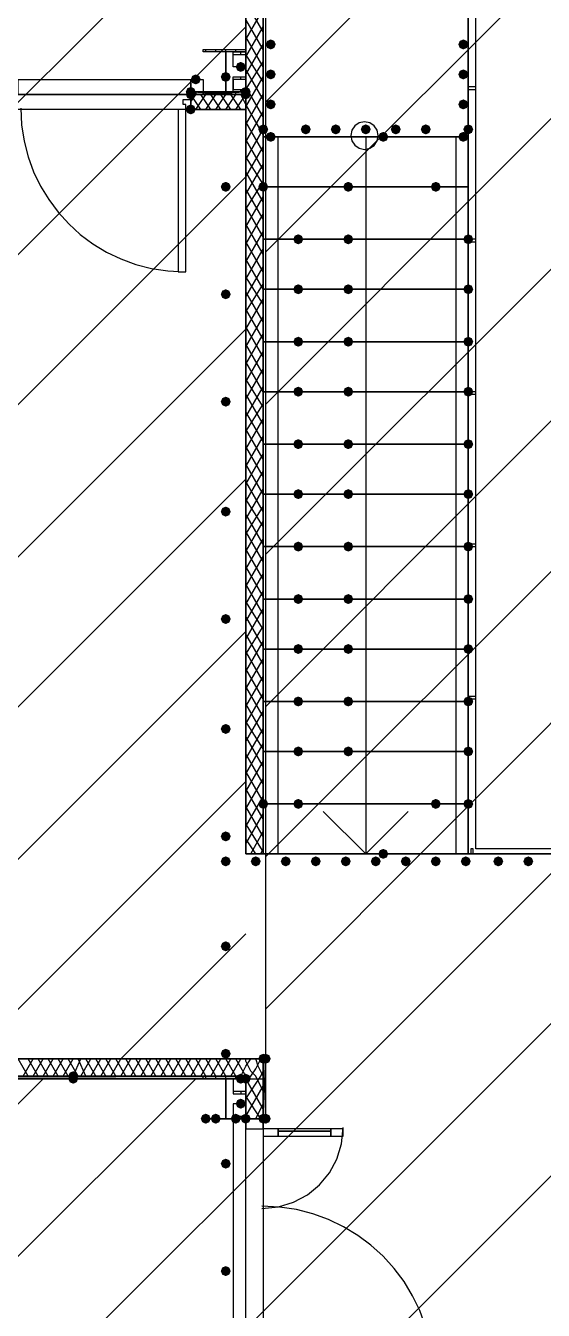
# Model space of a CAD drawing. Header units: millimetres. Extents: x 0 to 420, y 0 to 297.
# Drawn here: x 238.46 to 247.23, y 197.88 to 219.65 of the extents above; entities that cross this region are included whole.
import ezdxf

# ---------------------------------------------------------------- set-up
doc = ezdxf.new("R2010")
doc.units = ezdxf.units.MM
doc.layers.get('0').update_dxf_attribs({"linetype": 'CONTINUOUS'})

msp = doc.modelspace()

# ---------------------------------------------------------------- hatches: boundary and pattern name
at = {"true_color": 0x000007}
for points in [[(242.697, 219.329), (242.672129, 219.269204), (242.612333, 219.244333), (242.552537, 219.269204), (242.527667, 219.329), (242.552537, 219.388796), (242.612333, 219.413667), (242.672129, 219.388796)], [(245.956667, 219.329), (245.931796, 219.269204), (245.872, 219.244333), (245.812204, 219.269204), (245.787333, 219.329), (245.812204, 219.388796), (245.872, 219.413667), (245.931796, 219.388796)], [(242.189, 218.948), (242.164129, 218.888204), (242.104333, 218.863333), (242.044537, 218.888204), (242.019667, 218.948), (242.044537, 219.007796), (242.104333, 219.032667), (242.164129, 219.007796)], [(241.427, 218.736333), (241.402129, 218.676537), (241.342333, 218.651667), (241.282537, 218.676537), (241.257667, 218.736333), (241.282537, 218.796129), (241.342333, 218.821), (241.402129, 218.796129)], [(241.935, 218.778667), (241.910129, 218.718871), (241.850333, 218.694), (241.790538, 218.718871), (241.765667, 218.778667), (241.790537, 218.838462), (241.850333, 218.863333), (241.910129, 218.838463)], [(242.697, 218.821), (242.672129, 218.761204), (242.612333, 218.736333), (242.552537, 218.761204), (242.527667, 218.821), (242.552537, 218.880796), (242.612333, 218.905667), (242.672129, 218.880796)], [(245.956667, 218.821), (245.931796, 218.761204), (245.872, 218.736333), (245.812204, 218.761204), (245.787333, 218.821), (245.812204, 218.880796), (245.872, 218.905667), (245.931796, 218.880796)], [(242.697, 218.313), (242.672129, 218.253204), (242.612333, 218.228333), (242.552537, 218.253204), (242.527667, 218.313), (242.552537, 218.372796), (242.612333, 218.397667), (242.672129, 218.372796)], [(245.956667, 218.313), (245.931796, 218.253204), (245.872, 218.228333), (245.812204, 218.253204), (245.787333, 218.313), (245.812204, 218.372796), (245.872, 218.397667), (245.931796, 218.372796)], [(241.342333, 218.228333), (241.317462, 218.168537), (241.257667, 218.143667), (241.197871, 218.168537), (241.173, 218.228333), (241.197871, 218.288129), (241.257667, 218.313), (241.317462, 218.288129)], [(242.57, 217.889667), (242.545129, 217.829871), (242.485333, 217.805), (242.425538, 217.829871), (242.400667, 217.889667), (242.425537, 217.949462), (242.485333, 217.974333), (242.545129, 217.949463)], [(243.289667, 217.889667), (243.264796, 217.829871), (243.205, 217.805), (243.145204, 217.829871), (243.120333, 217.889667), (243.145204, 217.949462), (243.205, 217.974333), (243.264796, 217.949463)], [(243.797667, 217.889667), (243.772796, 217.829871), (243.713, 217.805), (243.653204, 217.829871), (243.628333, 217.889667), (243.653204, 217.949462), (243.713, 217.974333), (243.772796, 217.949463)], [(244.305667, 217.889667), (244.280796, 217.829871), (244.221, 217.805), (244.161204, 217.829871), (244.136333, 217.889667), (244.161204, 217.949462), (244.221, 217.974333), (244.280796, 217.949463)], [(244.813667, 217.889667), (244.788796, 217.829871), (244.729, 217.805), (244.669204, 217.829871), (244.644333, 217.889667), (244.669204, 217.949462), (244.729, 217.974333), (244.788796, 217.949463)], [(245.321667, 217.889667), (245.296796, 217.829871), (245.237, 217.805), (245.177204, 217.829871), (245.152333, 217.889667), (245.177204, 217.949462), (245.237, 217.974333), (245.296796, 217.949463)], [(246.041333, 217.889667), (246.016462, 217.829871), (245.956667, 217.805), (245.896871, 217.829871), (245.872, 217.889667), (245.896871, 217.949462), (245.956667, 217.974333), (246.016462, 217.949463)], [(242.697, 217.762667), (242.672129, 217.702871), (242.612333, 217.678), (242.552537, 217.702871), (242.527667, 217.762667), (242.552537, 217.822462), (242.612333, 217.847333), (242.672129, 217.822463)], [(245.956667, 217.762667), (245.931796, 217.702871), (245.872, 217.678), (245.812204, 217.702871), (245.787333, 217.762667), (245.812204, 217.822462), (245.872, 217.847333), (245.931796, 217.822463)], [(241.935, 216.916), (241.910129, 216.856204), (241.850333, 216.831333), (241.790538, 216.856204), (241.765667, 216.916), (241.790537, 216.975796), (241.850333, 217.000667), (241.910129, 216.975796)], [(241.935, 215.095667), (241.910129, 215.035871), (241.850333, 215.011), (241.790538, 215.035871), (241.765667, 215.095667), (241.790537, 215.155462), (241.850333, 215.180333), (241.910129, 215.155463)], [(241.935, 213.275333), (241.910129, 213.215537), (241.850333, 213.190667), (241.790538, 213.215537), (241.765667, 213.275333), (241.790537, 213.335129), (241.850333, 213.36), (241.910129, 213.335129)], [(241.935, 211.412667), (241.910129, 211.352871), (241.850333, 211.328), (241.790538, 211.352871), (241.765667, 211.412667), (241.790537, 211.472462), (241.850333, 211.497333), (241.910129, 211.472463)], [(241.935, 209.592333), (241.910129, 209.532537), (241.850333, 209.507667), (241.790538, 209.532537), (241.765667, 209.592333), (241.790537, 209.652129), (241.850333, 209.677), (241.910129, 209.652129)], [(241.935, 207.729667), (241.910129, 207.669871), (241.850333, 207.645), (241.790538, 207.669871), (241.765667, 207.729667), (241.790537, 207.789462), (241.850333, 207.814333), (241.910129, 207.789463)], [(241.935, 205.909333), (241.910129, 205.849538), (241.850333, 205.824667), (241.790538, 205.849538), (241.765667, 205.909333), (241.790537, 205.969129), (241.850333, 205.994), (241.910129, 205.969129)], [(241.935, 205.486), (241.910129, 205.426204), (241.850333, 205.401333), (241.790538, 205.426204), (241.765667, 205.486), (241.790537, 205.545796), (241.850333, 205.570667), (241.910129, 205.545796)], [(242.443, 205.486), (242.418129, 205.426204), (242.358333, 205.401333), (242.298538, 205.426204), (242.273667, 205.486), (242.298537, 205.545796), (242.358333, 205.570667), (242.418129, 205.545796)], [(242.951, 205.486), (242.926129, 205.426204), (242.866333, 205.401333), (242.806538, 205.426204), (242.781667, 205.486), (242.806537, 205.545796), (242.866333, 205.570667), (242.926129, 205.545796)], [(243.459, 205.486), (243.434129, 205.426204), (243.374333, 205.401333), (243.314538, 205.426204), (243.289667, 205.486), (243.314537, 205.545796), (243.374333, 205.570667), (243.434129, 205.545796)], [(243.967, 205.486), (243.942129, 205.426204), (243.882333, 205.401333), (243.822538, 205.426204), (243.797667, 205.486), (243.822537, 205.545796), (243.882333, 205.570667), (243.942129, 205.545796)], [(244.475, 205.486), (244.450129, 205.426204), (244.390333, 205.401333), (244.330537, 205.426204), (244.305667, 205.486), (244.330537, 205.545796), (244.390333, 205.570667), (244.450129, 205.545796)], [(244.983, 205.486), (244.958129, 205.426204), (244.898333, 205.401333), (244.838538, 205.426204), (244.813667, 205.486), (244.838537, 205.545796), (244.898333, 205.570667), (244.958129, 205.545796)], [(245.491, 205.486), (245.466129, 205.426204), (245.406333, 205.401333), (245.346538, 205.426204), (245.321667, 205.486), (245.346537, 205.545796), (245.406333, 205.570667), (245.466129, 205.545796)], [(245.999, 205.486), (245.974129, 205.426204), (245.914333, 205.401333), (245.854537, 205.426204), (245.829667, 205.486), (245.854537, 205.545796), (245.914333, 205.570667), (245.974129, 205.545796)], [(246.549333, 205.486), (246.524463, 205.426204), (246.464667, 205.401333), (246.404871, 205.426204), (246.38, 205.486), (246.404871, 205.545796), (246.464667, 205.570667), (246.524462, 205.545796)], [(247.057333, 205.486), (247.032462, 205.426204), (246.972667, 205.401333), (246.912871, 205.426204), (246.888, 205.486), (246.912871, 205.545796), (246.972667, 205.570667), (247.032462, 205.545796)], [(241.935, 204.046667), (241.910129, 203.986871), (241.850333, 203.962), (241.790538, 203.986871), (241.765667, 204.046667), (241.790537, 204.106462), (241.850333, 204.131333), (241.910129, 204.106463)], [(241.935, 202.226333), (241.910129, 202.166537), (241.850333, 202.141667), (241.790538, 202.166537), (241.765667, 202.226333), (241.790537, 202.286129), (241.850333, 202.311), (241.910129, 202.286129)], [(242.189, 201.803), (242.164129, 201.743204), (242.104333, 201.718333), (242.044537, 201.743204), (242.019667, 201.803), (242.044537, 201.862796), (242.104333, 201.887667), (242.164129, 201.862796)], [(242.189, 201.379667), (242.164129, 201.319871), (242.104333, 201.295), (242.044537, 201.319871), (242.019667, 201.379667), (242.044537, 201.439462), (242.104333, 201.464333), (242.164129, 201.439463)], [(241.596333, 201.125667), (241.571463, 201.065871), (241.511667, 201.041), (241.451871, 201.065871), (241.427, 201.125667), (241.451871, 201.185462), (241.511667, 201.210333), (241.571462, 201.185463)], [(241.765667, 201.125667), (241.740796, 201.065871), (241.681, 201.041), (241.621204, 201.065871), (241.596333, 201.125667), (241.621204, 201.185462), (241.681, 201.210333), (241.740796, 201.185463)], [(242.104333, 201.125667), (242.079463, 201.065871), (242.019667, 201.041), (241.959871, 201.065871), (241.935, 201.125667), (241.959871, 201.185462), (242.019667, 201.210333), (242.079462, 201.185463)], [(242.273667, 201.125667), (242.248796, 201.065871), (242.189, 201.041), (242.129204, 201.065871), (242.104333, 201.125667), (242.129204, 201.185462), (242.189, 201.210333), (242.248796, 201.185463)], [(241.935, 200.363667), (241.910129, 200.303871), (241.850333, 200.279), (241.790538, 200.303871), (241.765667, 200.363667), (241.790537, 200.423462), (241.850333, 200.448333), (241.910129, 200.423463)], [(241.935, 198.543333), (241.910129, 198.483537), (241.850333, 198.458667), (241.790538, 198.483537), (241.765667, 198.543333), (241.790537, 198.603129), (241.850333, 198.628), (241.910129, 198.603129)]]:
    msp.add_hatch(color=0, dxfattribs=at).paths.add_polyline_path(points, flags=0)
at = {"true_color": 0x0000fe}
for points in [[(241.342333, 218.524667), (241.317462, 218.464871), (241.257667, 218.44), (241.197871, 218.464871), (241.173, 218.524667), (241.197871, 218.584462), (241.257667, 218.609333), (241.317462, 218.584463)], [(241.342333, 218.482333), (241.317462, 218.422537), (241.257667, 218.397667), (241.197871, 218.422537), (241.173, 218.482333), (241.197871, 218.542129), (241.257667, 218.567), (241.317462, 218.542129)], [(242.273667, 218.524667), (242.248796, 218.464871), (242.189, 218.44), (242.129204, 218.464871), (242.104333, 218.524667), (242.129204, 218.584462), (242.189, 218.609333), (242.248796, 218.584463)], [(242.273667, 218.482333), (242.248796, 218.422537), (242.189, 218.397667), (242.129204, 218.422537), (242.104333, 218.482333), (242.129204, 218.542129), (242.189, 218.567), (242.248796, 218.542129)], [(242.273667, 218.482333), (242.248796, 218.422537), (242.189, 218.397667), (242.129204, 218.422537), (242.104333, 218.482333), (242.129204, 218.542129), (242.189, 218.567), (242.248796, 218.542129)], [(244.602, 217.762667), (244.577129, 217.702871), (244.517333, 217.678), (244.457538, 217.702871), (244.432667, 217.762667), (244.457537, 217.822462), (244.517333, 217.847333), (244.577129, 217.822463)], [(242.57, 216.916), (242.545129, 216.856204), (242.485333, 216.831333), (242.425538, 216.856204), (242.400667, 216.916), (242.425537, 216.975796), (242.485333, 217.000667), (242.545129, 216.975796)], [(244.009333, 216.916), (243.984463, 216.856204), (243.924667, 216.831333), (243.864871, 216.856204), (243.84, 216.916), (243.864871, 216.975796), (243.924667, 217.000667), (243.984462, 216.975796)], [(245.491, 216.916), (245.466129, 216.856204), (245.406333, 216.831333), (245.346538, 216.856204), (245.321667, 216.916), (245.346537, 216.975796), (245.406333, 217.000667), (245.466129, 216.975796)], [(243.162667, 216.027), (243.137796, 215.967204), (243.078, 215.942333), (243.018204, 215.967204), (242.993333, 216.027), (243.018204, 216.086796), (243.078, 216.111667), (243.137796, 216.086796)], [(244.009333, 216.027), (243.984463, 215.967204), (243.924667, 215.942333), (243.864871, 215.967204), (243.84, 216.027), (243.864871, 216.086796), (243.924667, 216.111667), (243.984462, 216.086796)], [(246.041333, 216.027), (246.016462, 215.967204), (245.956667, 215.942333), (245.896871, 215.967204), (245.872, 216.027), (245.896871, 216.086796), (245.956667, 216.111667), (246.016462, 216.086796)], [(246.041333, 216.027), (246.016462, 215.967204), (245.956667, 215.942333), (245.896871, 215.967204), (245.872, 216.027), (245.896871, 216.086796), (245.956667, 216.111667), (246.016462, 216.086796)], [(243.162667, 215.180333), (243.137796, 215.120537), (243.078, 215.095667), (243.018204, 215.120537), (242.993333, 215.180333), (243.018204, 215.240129), (243.078, 215.265), (243.137796, 215.240129)], [(244.009333, 215.180333), (243.984463, 215.120537), (243.924667, 215.095667), (243.864871, 215.120537), (243.84, 215.180333), (243.864871, 215.240129), (243.924667, 215.265), (243.984462, 215.240129)], [(246.041333, 215.180333), (246.016462, 215.120537), (245.956667, 215.095667), (245.896871, 215.120537), (245.872, 215.180333), (245.896871, 215.240129), (245.956667, 215.265), (246.016462, 215.240129)], [(243.162667, 214.291333), (243.137796, 214.231537), (243.078, 214.206667), (243.018204, 214.231537), (242.993333, 214.291333), (243.018204, 214.351129), (243.078, 214.376), (243.137796, 214.351129)], [(244.009333, 214.291333), (243.984463, 214.231537), (243.924667, 214.206667), (243.864871, 214.231537), (243.84, 214.291333), (243.864871, 214.351129), (243.924667, 214.376), (243.984462, 214.351129)], [(246.041333, 214.291333), (246.016462, 214.231537), (245.956667, 214.206667), (245.896871, 214.231537), (245.872, 214.291333), (245.896871, 214.351129), (245.956667, 214.376), (246.016462, 214.351129)], [(243.162667, 213.444667), (243.137796, 213.384871), (243.078, 213.36), (243.018204, 213.384871), (242.993333, 213.444667), (243.018204, 213.504462), (243.078, 213.529333), (243.137796, 213.504463)], [(244.009333, 213.444667), (243.984463, 213.384871), (243.924667, 213.36), (243.864871, 213.384871), (243.84, 213.444667), (243.864871, 213.504462), (243.924667, 213.529333), (243.984462, 213.504463)], [(246.041333, 213.444667), (246.016462, 213.384871), (245.956667, 213.36), (245.896871, 213.384871), (245.872, 213.444667), (245.896871, 213.504462), (245.956667, 213.529333), (246.016462, 213.504463)], [(243.162667, 212.555667), (243.137796, 212.495871), (243.078, 212.471), (243.018204, 212.495871), (242.993333, 212.555667), (243.018204, 212.615462), (243.078, 212.640333), (243.137796, 212.615463)], [(244.009333, 212.555667), (243.984463, 212.495871), (243.924667, 212.471), (243.864871, 212.495871), (243.84, 212.555667), (243.864871, 212.615462), (243.924667, 212.640333), (243.984462, 212.615463)], [(246.041333, 212.555667), (246.016462, 212.495871), (245.956667, 212.471), (245.896871, 212.495871), (245.872, 212.555667), (245.896871, 212.615462), (245.956667, 212.640333), (246.016462, 212.615463)], [(246.041333, 212.555667), (246.016462, 212.495871), (245.956667, 212.471), (245.896871, 212.495871), (245.872, 212.555667), (245.896871, 212.615462), (245.956667, 212.640333), (246.016462, 212.615463)], [(243.162667, 211.709), (243.137796, 211.649204), (243.078, 211.624333), (243.018204, 211.649204), (242.993333, 211.709), (243.018204, 211.768796), (243.078, 211.793667), (243.137796, 211.768796)], [(244.009333, 211.709), (243.984463, 211.649204), (243.924667, 211.624333), (243.864871, 211.649204), (243.84, 211.709), (243.864871, 211.768796), (243.924667, 211.793667), (243.984462, 211.768796)], [(246.041333, 211.709), (246.016462, 211.649204), (245.956667, 211.624333), (245.896871, 211.649204), (245.872, 211.709), (245.896871, 211.768796), (245.956667, 211.793667), (246.016462, 211.768796)], [(243.162667, 210.82), (243.137796, 210.760204), (243.078, 210.735333), (243.018204, 210.760204), (242.993333, 210.82), (243.018204, 210.879796), (243.078, 210.904667), (243.137796, 210.879796)], [(244.009333, 210.82), (243.984463, 210.760204), (243.924667, 210.735333), (243.864871, 210.760204), (243.84, 210.82), (243.864871, 210.879796), (243.924667, 210.904667), (243.984462, 210.879796)], [(246.041333, 210.82), (246.016462, 210.760204), (245.956667, 210.735333), (245.896871, 210.760204), (245.872, 210.82), (245.896871, 210.879796), (245.956667, 210.904667), (246.016462, 210.879796)], [(243.162667, 209.931), (243.137796, 209.871204), (243.078, 209.846333), (243.018204, 209.871204), (242.993333, 209.931), (243.018204, 209.990796), (243.078, 210.015667), (243.137796, 209.990796)], [(244.009333, 209.931), (243.984463, 209.871204), (243.924667, 209.846333), (243.864871, 209.871204), (243.84, 209.931), (243.864871, 209.990796), (243.924667, 210.015667), (243.984462, 209.990796)], [(246.041333, 209.931), (246.016462, 209.871204), (245.956667, 209.846333), (245.896871, 209.871204), (245.872, 209.931), (245.896871, 209.990796), (245.956667, 210.015667), (246.016462, 209.990796)], [(243.162667, 209.084333), (243.137796, 209.024538), (243.078, 208.999667), (243.018204, 209.024538), (242.993333, 209.084333), (243.018204, 209.144129), (243.078, 209.169), (243.137796, 209.144129)], [(244.009333, 209.084333), (243.984463, 209.024538), (243.924667, 208.999667), (243.864871, 209.024538), (243.84, 209.084333), (243.864871, 209.144129), (243.924667, 209.169), (243.984462, 209.144129)], [(246.041333, 209.084333), (246.016462, 209.024538), (245.956667, 208.999667), (245.896871, 209.024538), (245.872, 209.084333), (245.896871, 209.144129), (245.956667, 209.169), (246.016462, 209.144129)], [(243.162667, 208.195333), (243.137796, 208.135537), (243.078, 208.110667), (243.018204, 208.135537), (242.993333, 208.195333), (243.018204, 208.255129), (243.078, 208.28), (243.137796, 208.255129)], [(244.009333, 208.195333), (243.984463, 208.135537), (243.924667, 208.110667), (243.864871, 208.135537), (243.84, 208.195333), (243.864871, 208.255129), (243.924667, 208.28), (243.984462, 208.255129)], [(246.041333, 208.195333), (246.016462, 208.135537), (245.956667, 208.110667), (245.896871, 208.135537), (245.872, 208.195333), (245.896871, 208.255129), (245.956667, 208.28), (246.016462, 208.255129)], [(243.162667, 207.348667), (243.137796, 207.288871), (243.078, 207.264), (243.018204, 207.288871), (242.993333, 207.348667), (243.018204, 207.408462), (243.078, 207.433333), (243.137796, 207.408463)], [(244.009333, 207.348667), (243.984463, 207.288871), (243.924667, 207.264), (243.864871, 207.288871), (243.84, 207.348667), (243.864871, 207.408462), (243.924667, 207.433333), (243.984462, 207.408463)], [(246.041333, 207.348667), (246.016462, 207.288871), (245.956667, 207.264), (245.896871, 207.288871), (245.872, 207.348667), (245.896871, 207.408462), (245.956667, 207.433333), (246.016462, 207.408463)], [(242.57, 206.459667), (242.545129, 206.399871), (242.485333, 206.375), (242.425538, 206.399871), (242.400667, 206.459667), (242.425537, 206.519462), (242.485333, 206.544333), (242.545129, 206.519463)], [(243.162667, 206.459667), (243.137796, 206.399871), (243.078, 206.375), (243.018204, 206.399871), (242.993333, 206.459667), (243.018204, 206.519462), (243.078, 206.544333), (243.137796, 206.519463)], [(245.491, 206.459667), (245.466129, 206.399871), (245.406333, 206.375), (245.346538, 206.399871), (245.321667, 206.459667), (245.346537, 206.519462), (245.406333, 206.544333), (245.466129, 206.519463)], [(246.041333, 206.459667), (246.016462, 206.399871), (245.956667, 206.375), (245.896871, 206.399871), (245.872, 206.459667), (245.896871, 206.519462), (245.956667, 206.544333), (246.016462, 206.519463)], [(246.041333, 206.459667), (246.016462, 206.399871), (245.956667, 206.375), (245.896871, 206.399871), (245.872, 206.459667), (245.896871, 206.519462), (245.956667, 206.544333), (246.016462, 206.519463)], [(244.602, 205.613), (244.577129, 205.553204), (244.517333, 205.528333), (244.457538, 205.553204), (244.432667, 205.613), (244.457537, 205.672796), (244.517333, 205.697667), (244.577129, 205.672796)], [(242.57, 202.141667), (242.545129, 202.081871), (242.485333, 202.057), (242.425538, 202.081871), (242.400667, 202.141667), (242.425537, 202.201462), (242.485333, 202.226333), (242.545129, 202.201463)], [(242.612333, 202.141667), (242.587462, 202.081871), (242.527667, 202.057), (242.467871, 202.081871), (242.443, 202.141667), (242.467871, 202.201462), (242.527667, 202.226333), (242.587462, 202.201463)], [(239.352667, 201.845333), (239.327796, 201.785537), (239.268, 201.760667), (239.208204, 201.785537), (239.183333, 201.845333), (239.208204, 201.905129), (239.268, 201.93), (239.327796, 201.905129)], [(239.352667, 201.803), (239.327796, 201.743204), (239.268, 201.718333), (239.208204, 201.743204), (239.183333, 201.803), (239.208204, 201.862796), (239.268, 201.887667), (239.327796, 201.862796)], [(242.273667, 201.803), (242.248796, 201.743204), (242.189, 201.718333), (242.129204, 201.743204), (242.104333, 201.803), (242.129204, 201.862796), (242.189, 201.887667), (242.248796, 201.862796)], [(242.273667, 201.803), (242.248796, 201.743204), (242.189, 201.718333), (242.129204, 201.743204), (242.104333, 201.803), (242.129204, 201.862796), (242.189, 201.887667), (242.248796, 201.862796)], [(242.57, 201.125667), (242.545129, 201.065871), (242.485333, 201.041), (242.425538, 201.065871), (242.400667, 201.125667), (242.425537, 201.185462), (242.485333, 201.210333), (242.545129, 201.185463)], [(242.57, 201.125667), (242.545129, 201.065871), (242.485333, 201.041), (242.425538, 201.065871), (242.400667, 201.125667), (242.425537, 201.185462), (242.485333, 201.210333), (242.545129, 201.185463)], [(242.612333, 201.125667), (242.587462, 201.065871), (242.527667, 201.041), (242.467871, 201.065871), (242.443, 201.125667), (242.467871, 201.185462), (242.527667, 201.210333), (242.587462, 201.185463)]]:
    msp.add_hatch(color=0, dxfattribs=at).paths.add_polyline_path(points, flags=0)
at = {"true_color": 0x000007}
h = msp.add_hatch(color=0, dxfattribs=at)
h.paths.add_polyline_path([(242.189, 218.524667), (241.257667, 218.524667), (242.189, 218.482333)], flags=0)
h.paths.add_polyline_path([(241.257667, 218.524667), (242.189, 218.482333), (241.257667, 218.482333)], flags=0)
h = msp.add_hatch(color=0, dxfattribs=at)
h.paths.add_polyline_path([(242.527667, 202.141667), (242.485333, 202.141667), (242.527667, 201.125667)], flags=0)
h.paths.add_polyline_path([(242.485333, 202.141667), (242.527667, 201.125667), (242.485333, 201.125667)], flags=0)
h = msp.add_hatch(color=0, dxfattribs=at)
h.paths.add_polyline_path([(242.189, 201.845333), (224.578333, 201.845333), (242.189, 201.803)], flags=0)
h.paths.add_polyline_path([(224.578333, 201.845333), (242.189, 201.803), (224.578333, 201.803)], flags=0)

# ---------------------------------------------------------------- linework, layer by layer
at = {"color": 0, "true_color": 0x000007}
for points in [[(392.938, 236.601), (258.868333, 236.601), (258.868333, 205.613), (242.189, 205.613), (242.189, 236.601), (108.161667, 236.601), (108.161667, 119.972667), (242.189, 119.972667), (242.189, 150.960667), (258.868333, 150.960667), (258.868333, 119.972667), (392.938, 119.972667)], [(242.189, 236.262333), (242.189, 205.613), (258.868333, 205.613), (258.868333, 236.262333), (392.557, 236.262333), (392.557, 120.311333), (258.868333, 120.311333), (258.868333, 150.960667), (242.189, 150.960667), (242.189, 120.311333), (108.500333, 120.311333), (108.500333, 236.262333)], [(245.956667, 221.234), (245.956667, 229.065667), (246.083667, 229.065667), (246.083667, 221.234), (246.083667, 229.065667), (245.956667, 229.065667), (245.956667, 221.234), (245.956667, 218.567), (245.956667, 205.613), (255.100667, 205.613), (255.100667, 218.567), (255.100667, 221.234), (255.100667, 229.065667), (254.973667, 229.065667), (254.973667, 221.234), (254.973667, 218.567), (254.973667, 205.697667), (246.083667, 205.697667), (246.083667, 218.567), (246.083667, 221.234), (246.083667, 229.065667), (245.956667, 229.065667)], [(242.485333, 217.762667), (245.956667, 217.762667), (245.956667, 220.387333), (242.485333, 220.387333)], [(242.189, 218.482333), (241.469333, 218.482333), (241.469333, 218.524667), (241.850333, 218.524667), (241.850333, 219.202), (241.469333, 219.202), (241.469333, 219.244333), (242.189, 219.244333), (242.189, 219.202), (241.850333, 219.202), (241.850333, 218.524667), (242.189, 218.524667)], [(242.189, 218.948), (241.977333, 218.948), (241.977333, 219.159667), (242.189, 219.159667), (242.189, 218.948), (241.977333, 218.948), (241.977333, 219.202), (242.189, 219.202)], [(242.189, 218.524667), (241.977333, 218.524667), (241.977333, 218.778667), (242.189, 218.778667)], [(241.257667, 218.736333), (241.469333, 218.736333), (241.469333, 218.524667), (241.257667, 218.524667), (241.257667, 218.736333), (241.469333, 218.736333), (241.469333, 218.482333), (241.257667, 218.482333)], [(242.189, 218.567), (242.189, 218.736333), (241.977333, 218.736333), (241.977333, 218.567)], [(246.083667, 218.567), (246.083667, 218.609333), (246.041333, 218.609333), (245.999, 218.609333), (245.956667, 218.609333), (245.956667, 218.567), (245.999, 218.567), (246.041333, 218.567)], [(241.257667, 218.397667), (241.257667, 218.228333), (241.173, 218.228333), (241.173, 218.313), (241.130667, 218.313), (241.130667, 218.397667)], [(242.189, 218.524667), (241.257667, 218.524667), (242.189, 218.482333)], [(241.257667, 218.524667), (242.189, 218.482333), (241.257667, 218.482333)], [(241.257667, 218.482333), (242.189, 218.482333), (242.189, 218.524667), (241.257667, 218.524667)], [(241.257667, 218.482333), (242.189, 218.482333), (242.189, 218.524667), (241.257667, 218.524667)], [(241.173, 215.476667), (241.173, 218.228333), (241.046, 218.228333), (241.046, 215.476667)], [(242.485333, 217.762667), (242.485333, 205.613), (242.739333, 205.613), (242.739333, 217.762667)], [(242.485333, 216.916), (245.956667, 216.916), (245.956667, 217.762667), (242.485333, 217.762667)], [(245.745, 217.762667), (245.745, 205.613), (245.956667, 205.613), (245.956667, 217.762667)], [(242.485333, 216.027), (245.956667, 216.027), (245.956667, 216.916), (242.485333, 216.916)], [(242.485333, 215.180333), (245.956667, 215.180333), (245.956667, 216.027), (242.485333, 216.027)], [(245.956667, 215.984667), (246.083667, 215.984667), (246.083667, 216.027), (245.956667, 216.027)], [(242.485333, 214.291333), (245.956667, 214.291333), (245.956667, 215.180333), (242.485333, 215.180333)], [(242.485333, 213.444667), (245.956667, 213.444667), (245.956667, 214.291333), (242.485333, 214.291333)], [(242.485333, 212.555667), (245.956667, 212.555667), (245.956667, 213.444667), (242.485333, 213.444667)], [(245.956667, 213.402333), (246.083667, 213.402333), (246.083667, 213.444667), (245.956667, 213.444667)], [(242.485333, 211.709), (245.956667, 211.709), (245.956667, 212.555667), (242.485333, 212.555667)], [(242.485333, 210.82), (245.956667, 210.82), (245.956667, 211.709), (242.485333, 211.709)], [(242.485333, 209.931), (245.956667, 209.931), (245.956667, 210.82), (242.485333, 210.82)], [(245.956667, 210.82), (246.083667, 210.82), (246.083667, 210.862333), (245.956667, 210.862333)], [(242.485333, 209.084333), (245.956667, 209.084333), (245.956667, 209.931), (242.485333, 209.931)], [(242.485333, 208.195333), (245.956667, 208.195333), (245.956667, 209.084333), (242.485333, 209.084333)], [(242.485333, 207.348667), (245.956667, 207.348667), (245.956667, 208.195333), (242.485333, 208.195333)], [(245.956667, 208.237667), (246.083667, 208.237667), (246.083667, 208.28), (245.956667, 208.28)], [(245.956667, 206.459667), (245.956667, 205.613), (242.485333, 205.613), (242.485333, 206.459667), (245.956667, 206.459667), (245.956667, 207.348667), (242.485333, 207.348667), (242.485333, 206.459667)], [(246.041333, 205.697667), (245.999, 205.697667), (245.999, 205.655333), (245.999, 205.613), (246.041333, 205.613), (246.041333, 205.655333)], [(242.527667, 202.141667), (242.485333, 202.141667), (242.527667, 201.125667)], [(242.485333, 202.141667), (242.527667, 201.125667), (242.485333, 201.125667)], [(242.485333, 202.141667), (242.485333, 201.125667), (242.527667, 201.125667), (242.527667, 202.141667)], [(242.485333, 202.141667), (242.485333, 201.125667), (242.527667, 201.125667), (242.527667, 202.141667)], [(242.189, 201.845333), (224.578333, 201.845333), (242.189, 201.803)], [(224.578333, 201.845333), (242.189, 201.803), (224.578333, 201.803)], [(224.578333, 201.803), (242.189, 201.803), (242.189, 201.845333), (224.578333, 201.845333)], [(224.578333, 201.803), (242.189, 201.803), (242.189, 201.845333), (224.578333, 201.845333)], [(242.189, 201.125667), (241.469333, 201.125667), (241.850333, 201.125667), (241.850333, 201.803), (241.469333, 201.803), (241.469333, 201.845333), (242.189, 201.845333), (242.189, 201.803), (241.850333, 201.803), (241.850333, 201.125667)], [(242.189, 201.803), (241.977333, 201.803), (241.977333, 201.591333), (242.189, 201.591333), (242.189, 201.803), (241.977333, 201.803), (241.977333, 201.549), (242.189, 201.549)], [(242.189, 201.379667), (241.977333, 201.379667), (241.977333, 201.168), (242.189, 201.168), (242.189, 201.379667), (241.977333, 201.379667), (241.977333, 201.125667), (242.189, 201.125667)], [(242.189, 200.956333), (242.485333, 200.956333), (242.485333, 201.125667), (242.189, 201.125667)], [(242.189, 201.125667), (242.485333, 201.125667)], [(242.485333, 200.829333), (242.739333, 200.829333), (242.739333, 200.956333), (242.485333, 200.956333)], [(243.628333, 200.956333), (242.739333, 200.956333), (242.739333, 200.914), (243.628333, 200.914)], [(243.84, 200.956333), (243.628333, 200.956333), (243.628333, 200.829333), (243.84, 200.829333)], [(243.628333, 200.914), (242.739333, 200.914), (242.739333, 200.829333), (243.628333, 200.829333)]]:
    msp.add_lwpolyline(points, close=True, dxfattribs=at)
at = {"color": 0, "true_color": 0x000006}
msp.add_lwpolyline([(242.527667, 236.600999), (258.572001, 236.600999), (258.572001, 201.845333), (392.938, 201.845333), (392.938, 154.728333), (258.572001, 154.728333), (258.572001, 119.972666), (242.485334, 119.972666), (242.485334, 154.770666), (108.161668, 154.770666), (108.161668, 201.802999), (242.189001, 201.802999), (242.527667, 201.802999)], close=True, dxfattribs=at)
at = {"color": 0, "true_color": 0x0000ab}
msp.add_lwpolyline([(224.578333, 218.482333), (242.189, 218.482333), (242.189, 236.601), (224.578333, 236.601)], close=True, dxfattribs=at)
at = {"color": 0, "true_color": 0x000007}
for points in [[(242.189, 236.601), (242.189, 218.482333)], [(242.485333, 205.613), (242.485333, 236.601)], [(245.956667, 221.234), (245.956667, 218.567)], [(245.956667, 221.234), (245.956667, 218.567)], [(245.956667, 221.234), (245.956667, 218.567)], [(245.956667, 221.234), (245.956667, 218.567)], [(246.083667, 218.567), (246.083667, 221.234)], [(246.083667, 218.567), (246.083667, 221.234)], [(246.083667, 218.567), (246.083667, 221.234)], [(246.083667, 218.567), (246.083667, 221.234)], [(242.485333, 219.540667), (242.189, 220.048667)], [(242.189, 219.413667), (242.485333, 219.921667)], [(242.485333, 219.244333), (242.189, 219.752333)], [(242.189, 219.117333), (242.485333, 219.625333)], [(242.485333, 218.948), (242.189, 219.456)], [(241.511667, 219.202), (241.511667, 219.244333)], [(241.681, 219.202), (241.681, 219.244333)], [(241.850333, 218.482333), (241.850333, 219.244333)], [(242.019667, 219.202), (242.019667, 219.244333)], [(242.104333, 219.159667), (242.104333, 219.202)], [(242.189, 218.821), (242.485333, 219.329)], [(242.189, 219.202), (242.189, 219.244333)], [(242.485333, 218.694), (242.189, 219.159667)], [(242.189, 218.567), (242.485333, 219.032667)], [(242.104333, 218.736333), (242.104333, 218.778667)], [(242.485333, 218.397667), (242.189, 218.905667)], [(242.189, 218.270667), (242.485333, 218.778667)], [(238.336667, 218.609333), (238.336667, 218.736333), (239.776, 218.736333)], [(239.776, 218.482333), (238.336667, 218.482333), (238.336667, 218.609333)], [(239.776, 218.736333), (241.257667, 218.736333), (241.257667, 218.609333)], [(241.257667, 218.609333), (241.257667, 218.482333), (239.776, 218.482333)], [(242.104333, 218.524667), (242.104333, 218.567)], [(242.485333, 218.101333), (242.189, 218.609333)], [(245.956667, 218.567), (245.956667, 205.613)], [(245.956667, 218.567), (245.956667, 205.613)], [(245.956667, 218.567), (245.956667, 205.613)], [(245.956667, 218.567), (245.956667, 205.613)], [(246.083667, 205.697667), (246.083667, 218.567)], [(246.083667, 205.697667), (246.083667, 218.567)], [(246.083667, 205.697667), (246.083667, 218.567)], [(246.083667, 205.697667), (246.083667, 218.567)], [(242.189, 218.482333), (241.257667, 218.482333), (242.189, 218.524667), (241.257667, 218.524667)], [(241.257667, 218.355333), (241.342333, 218.482333)], [(241.427, 218.228333), (241.257667, 218.482333)], [(241.257667, 218.228333), (241.257667, 218.397667), (241.257667, 218.482333)], [(241.257667, 218.482333), (241.257667, 218.397667), (241.257667, 218.228333), (241.257667, 218.397667)], [(242.189, 218.482333), (241.257667, 218.482333)], [(241.342333, 218.524667), (241.342333, 218.482333)], [(241.342333, 218.228333), (241.511667, 218.482333)], [(241.596333, 218.228333), (241.427, 218.482333)], [(241.511667, 218.482333), (241.511667, 218.524667)], [(241.511667, 218.228333), (241.681, 218.482333)], [(241.765667, 218.228333), (241.596333, 218.482333)], [(241.681, 218.482333), (241.681, 218.524667)], [(241.681, 218.228333), (241.850333, 218.482333)], [(241.935, 218.228333), (241.765667, 218.482333)], [(241.850333, 218.228333), (242.019667, 218.482333)], [(242.104333, 218.228333), (241.935, 218.482333)], [(242.019667, 218.482333), (242.019667, 218.524667)], [(242.019667, 218.228333), (242.189, 218.482333)], [(242.189, 218.313), (242.104333, 218.482333)], [(242.189, 218.482333), (242.189, 218.524667)], [(242.189, 217.974333), (242.485333, 218.482333)], [(238.379, 218.2495), (238.393316, 217.965991), (238.435334, 217.690673), (238.50366, 217.424939), (238.596901, 217.170182), (238.713663, 216.927796), (238.852552, 216.699176), (239.012176, 216.485714), (239.191139, 216.288805), (239.388048, 216.109842), (239.601509, 215.950219), (239.83013, 215.81133), (240.072515, 215.694568), (240.327272, 215.601326), (240.593006, 215.533), (240.868325, 215.490982), (241.151833, 215.476667)], [(241.257667, 218.228333), (242.189, 218.228333)], [(242.485333, 217.805), (242.189, 218.313)], [(242.189, 218.228333), (242.189, 218.270667)], [(242.189, 218.228333), (242.189, 205.613), (242.485333, 205.613)], [(242.189, 217.678), (242.485333, 218.186)], [(242.485333, 217.508667), (242.189, 218.016667)], [(244.432667, 217.783791), (244.414397, 217.874429), (244.364515, 217.948441), (244.290512, 217.998348), (244.199876, 218.016667), (244.109238, 217.998397), (244.035225, 217.948515), (243.985319, 217.874512), (243.967, 217.783876)], [(242.189, 217.381667), (242.485333, 217.889667)], [(242.485333, 217.212333), (242.189, 217.720333)], [(242.485333, 217.762667), (242.485333, 216.916)], [(243.967, 217.783876), (243.98527, 217.693238), (244.035151, 217.619225), (244.109155, 217.569319), (244.199791, 217.551), (244.290429, 217.56927), (244.364441, 217.619151), (244.414348, 217.693155), (244.432667, 217.783791)], [(244.221, 217.762667), (244.221, 216.916), (244.221, 206.459667), (244.221, 205.613), (244.940667, 206.332667)], [(242.189, 217.085333), (242.485333, 217.593333)], [(242.485333, 216.958333), (242.189, 217.424)], [(242.189, 216.789), (242.485333, 217.297)], [(242.485333, 216.662), (242.189, 217.17)], [(242.189, 216.535), (242.485333, 217.000667)], [(242.485333, 216.365667), (242.189, 216.873667)], [(242.189, 216.238667), (242.485333, 216.746667)], [(242.485333, 216.069333), (242.189, 216.577333)], [(242.189, 215.942333), (242.485333, 216.450333)], [(242.485333, 215.773), (242.189, 216.281)], [(242.189, 215.646), (242.485333, 216.154)], [(242.485333, 215.476667), (242.189, 215.984667)], [(242.485333, 216.027), (245.956667, 216.027)], [(242.189, 215.349667), (242.485333, 215.857667)], [(242.485333, 215.180333), (242.189, 215.688333)], [(242.189, 215.053333), (242.485333, 215.561333)], [(242.485333, 214.926333), (242.189, 215.392)], [(242.189, 214.799333), (242.485333, 215.265)], [(242.485333, 214.63), (242.189, 215.138)], [(242.485333, 215.180333), (245.956667, 215.180333)], [(242.189, 214.503), (242.485333, 215.011)], [(242.485333, 214.333667), (242.189, 214.841667)], [(242.189, 214.206667), (242.485333, 214.714667)], [(242.485333, 214.037333), (242.189, 214.545333)], [(242.189, 213.910333), (242.485333, 214.418333)], [(242.485333, 213.741), (242.189, 214.249)], [(242.485333, 214.291333), (245.956667, 214.291333)], [(242.189, 213.614), (242.485333, 214.122)], [(242.485333, 213.444667), (242.189, 213.952667)], [(242.189, 213.317667), (242.485333, 213.825667)], [(242.485333, 213.190667), (242.189, 213.656333)], [(242.189, 213.021333), (242.485333, 213.529333)], [(242.485333, 212.894333), (242.189, 213.402333)], [(242.485333, 213.444667), (245.956667, 213.444667)], [(242.189, 212.767333), (242.485333, 213.233)], [(242.485333, 212.598), (242.189, 213.106)], [(242.189, 212.471), (242.485333, 212.979)], [(242.485333, 212.301667), (242.189, 212.809667)], [(242.189, 212.174667), (242.485333, 212.682667)], [(242.485333, 212.005333), (242.189, 212.513333)], [(242.485333, 212.555667), (245.956667, 212.555667)], [(242.189, 211.878333), (242.485333, 212.386333)], [(242.485333, 211.709), (242.189, 212.217)], [(242.189, 211.582), (242.485333, 212.09)], [(242.485333, 211.412667), (242.189, 211.920667)], [(242.189, 211.285667), (242.485333, 211.793667)], [(242.485333, 211.158667), (242.189, 211.624333)], [(242.485333, 211.709), (245.956667, 211.709)], [(242.189, 211.031667), (242.485333, 211.497333)], [(242.485333, 210.862333), (242.189, 211.370333)], [(242.189, 210.735333), (242.485333, 211.243333)], [(242.485333, 210.566), (242.189, 211.074)], [(242.189, 210.439), (242.485333, 210.947)], [(242.485333, 210.269667), (242.189, 210.777667)], [(242.485333, 210.82), (245.956667, 210.82)], [(242.189, 210.142667), (242.485333, 210.650667)], [(242.485333, 209.973333), (242.189, 210.481333)], [(242.189, 209.846333), (242.485333, 210.354333)], [(242.485333, 209.677), (242.189, 210.185)], [(242.189, 209.55), (242.485333, 210.058)], [(242.485333, 209.423), (242.189, 209.888667)], [(242.485333, 209.931), (245.956667, 209.931)], [(242.189, 209.253667), (242.485333, 209.761667)], [(242.485333, 209.126667), (242.189, 209.634667)], [(242.189, 208.999667), (242.485333, 209.465333)], [(242.485333, 208.830333), (242.189, 209.338333)], [(242.189, 208.703333), (242.485333, 209.211333)], [(242.485333, 208.534), (242.189, 209.042)], [(242.485333, 209.084333), (245.956667, 209.084333)], [(242.189, 208.407), (242.485333, 208.915)], [(242.485333, 208.237667), (242.189, 208.745667)], [(242.189, 208.110667), (242.485333, 208.618667)], [(242.485333, 207.941333), (242.189, 208.449333)], [(242.189, 207.814333), (242.485333, 208.322333)], [(242.485333, 207.645), (242.189, 208.153)], [(242.485333, 208.195333), (245.956667, 208.195333)], [(242.189, 207.518), (242.485333, 208.026)], [(242.485333, 207.391), (242.189, 207.856667)], [(242.189, 207.221667), (242.485333, 207.729667)], [(242.485333, 207.094667), (242.189, 207.602667)], [(242.189, 206.967667), (242.485333, 207.475667)], [(242.485333, 206.798333), (242.189, 207.306333)], [(242.485333, 207.348667), (245.956667, 207.348667)], [(242.189, 206.671333), (242.485333, 207.179333)], [(242.485333, 206.502), (242.189, 207.01)], [(242.189, 206.375), (242.485333, 206.883)], [(242.485333, 206.205667), (242.189, 206.713667)], [(242.189, 206.078667), (242.485333, 206.586667)], [(242.485333, 205.909333), (242.189, 206.417333)], [(242.485333, 206.459667), (245.956667, 206.459667)], [(245.956667, 206.459667), (242.485333, 206.459667)], [(242.189, 205.782333), (242.485333, 206.290333)], [(244.221, 205.613), (243.501333, 206.332667)], [(242.485333, 205.655333), (242.189, 206.121)], [(242.273667, 205.613), (242.485333, 205.994)], [(242.358333, 205.613), (242.189, 205.867)], [(242.443, 205.613), (242.485333, 205.697667)], [(245.956667, 205.613), (255.100667, 205.613)], [(245.956667, 205.613), (255.100667, 205.613)], [(245.956667, 205.613), (255.100667, 205.613)], [(245.956667, 205.613), (255.100667, 205.613)], [(254.973667, 205.697667), (246.083667, 205.697667)], [(254.973667, 205.697667), (246.083667, 205.697667)], [(254.973667, 205.697667), (246.083667, 205.697667)], [(254.973667, 205.697667), (246.083667, 205.697667)], [(242.189, 202.141667), (237.871, 202.141667)], [(238.506, 201.845333), (238.336667, 202.141667)], [(238.421333, 201.845333), (238.590667, 202.141667)], [(238.675333, 201.845333), (238.506, 202.141667)], [(238.590667, 201.845333), (238.76, 202.141667)], [(238.844667, 201.845333), (238.675333, 202.141667)], [(238.76, 201.845333), (238.929333, 202.141667)], [(239.014, 201.845333), (238.844667, 202.141667)], [(238.929333, 201.845333), (239.098667, 202.141667)], [(239.183333, 201.845333), (239.014, 202.141667)], [(239.098667, 201.845333), (239.268, 202.141667)], [(239.352667, 201.845333), (239.183333, 202.141667)], [(239.268, 201.845333), (239.395, 202.141667)], [(239.479667, 201.845333), (239.352667, 202.141667)], [(239.395, 201.845333), (239.564333, 202.141667)], [(239.649, 201.845333), (239.479667, 202.141667)], [(239.564333, 201.845333), (239.733667, 202.141667)], [(239.818333, 201.845333), (239.649, 202.141667)], [(239.733667, 201.845333), (239.903, 202.141667)], [(239.987667, 201.845333), (239.818333, 202.141667)], [(239.903, 201.845333), (240.072333, 202.141667)], [(240.157, 201.845333), (239.987667, 202.141667)], [(240.072333, 201.845333), (240.241667, 202.141667)], [(240.326333, 201.845333), (240.157, 202.141667)], [(240.241667, 201.845333), (240.411, 202.141667)], [(240.495667, 201.845333), (240.326333, 202.141667)], [(240.411, 201.845333), (240.580333, 202.141667)], [(240.665, 201.845333), (240.495667, 202.141667)], [(240.580333, 201.845333), (240.749667, 202.141667)], [(240.834333, 201.845333), (240.665, 202.141667)], [(240.749667, 201.845333), (240.919, 202.141667)], [(241.003667, 201.845333), (240.834333, 202.141667)], [(240.919, 201.845333), (241.088333, 202.141667)], [(241.173, 201.845333), (241.003667, 202.141667)], [(241.088333, 201.845333), (241.257667, 202.141667)], [(241.342333, 201.845333), (241.173, 202.141667)], [(241.257667, 201.845333), (241.427, 202.141667)], [(241.511667, 201.845333), (241.342333, 202.141667)], [(241.427, 201.845333), (241.596333, 202.141667)], [(241.681, 201.845333), (241.511667, 202.141667)], [(241.596333, 201.845333), (241.765667, 202.141667)], [(241.850333, 201.845333), (241.681, 202.141667)], [(241.765667, 201.845333), (241.935, 202.141667)], [(242.019667, 201.845333), (241.850333, 202.141667)], [(241.935, 201.845333), (242.104333, 202.141667)], [(242.189, 201.845333), (242.019667, 202.141667)], [(242.104333, 201.845333), (242.189, 202.014667)], [(242.189, 202.014667), (242.273667, 202.141667)], [(242.189, 202.099333), (242.189, 202.141667)], [(242.485333, 202.141667), (242.189, 202.141667)], [(242.273667, 201.93), (242.189, 202.099333)], [(242.358333, 201.972333), (242.443, 202.141667)], [(242.400667, 202.014667), (242.358333, 202.141667)], [(242.485333, 201.845333), (242.400667, 202.014667)], [(242.485333, 201.125667), (242.485333, 202.141667), (242.527667, 201.125667), (242.527667, 202.141667)], [(242.485333, 201.125667), (242.485333, 202.141667)], [(224.578333, 201.803), (242.189, 201.803), (224.578333, 201.803), (242.189, 201.845333)], [(237.871, 201.845333), (242.189, 201.845333)], [(241.511667, 201.803), (241.511667, 201.845333)], [(241.681, 201.803), (241.681, 201.845333)], [(241.850333, 201.125667), (241.850333, 201.845333)], [(242.019667, 201.803), (242.019667, 201.845333)], [(242.189, 201.718333), (242.273667, 201.845333)], [(242.189, 201.464333), (242.443, 201.845333)], [(242.189, 201.803), (242.189, 201.845333)], [(242.189, 201.845333), (242.189, 201.125667)], [(242.485333, 201.295), (242.189, 201.803)], [(242.273667, 201.845333), (242.358333, 201.972333)], [(242.358333, 201.845333), (242.273667, 201.93)], [(242.485333, 201.591333), (242.358333, 201.845333)], [(242.443, 201.845333), (242.485333, 201.93)], [(242.104333, 201.591333), (242.104333, 201.549)], [(242.189, 201.168), (242.485333, 201.676)], [(242.443, 201.125667), (242.189, 201.506667)], [(242.358333, 201.125667), (242.485333, 201.379667)], [(242.104333, 201.168), (242.104333, 201.125667)], [(242.273667, 201.125667), (242.189, 201.210333)], [(242.104333, 201.125667), (241.977333, 201.125667), (241.977333, 198.839667)], [(242.189, 198.839667), (242.189, 201.125667), (242.104333, 201.125667)], [(242.485333, 201.125667), (242.189, 201.125667)], [(242.464167, 199.601667), (242.741442, 199.629619), (242.999699, 199.709788), (243.233403, 199.83664), (243.437024, 200.004643), (243.605026, 200.208263), (243.731879, 200.441968), (243.812048, 200.700225), (243.84, 200.9775)], [(243.628333, 200.914), (242.739333, 200.914)], [(245.364, 196.744167), (245.349029, 197.040661), (245.305087, 197.32859), (245.233631, 197.606496), (245.13612, 197.872921), (245.01401, 198.126409), (244.86876, 198.3655), (244.701826, 198.588739), (244.514666, 198.794666), (244.308739, 198.981826), (244.0855, 199.14876), (243.846409, 199.29401), (243.592922, 199.41612), (243.326496, 199.513631), (243.04859, 199.585087), (242.760661, 199.629029), (242.464167, 199.644)], [(241.977333, 198.839667), (241.977333, 196.553667), (242.104333, 196.553667)], [(242.104333, 196.553667), (242.189, 196.553667), (242.189, 198.839667)]]:
    msp.add_lwpolyline(points, dxfattribs=at)
at = {"color": 0, "true_color": 0x0000fe}
msp.add_lwpolyline([(242.189, 236.262333), (108.500333, 236.262333), (108.500333, 120.311333), (242.189, 120.311333), (242.189, 150.960667), (258.868333, 150.960667), (258.868333, 120.311333), (392.557, 120.311333), (392.557, 236.262333), (258.868333, 236.262333), (258.868333, 205.613), (242.189, 205.613)], close=True, dxfattribs=at)
at = {"color": 0, "true_color": 0x000006}
for points in [[(242.527667, 218.355332), (258.572001, 234.441999)], [(242.527667, 215.815332), (258.572001, 231.859666)], [(242.527667, 213.232999), (258.572001, 229.319666)], [(242.527667, 210.692999), (258.572001, 226.737332)], [(242.527667, 208.110666), (258.572001, 224.197332)], [(242.527667, 205.570666), (258.572001, 221.614999)], [(242.527667, 202.988333), (258.572001, 219.074999)], [(196.850001, 154.770666), (258.572001, 216.492666)], [(199.390001, 154.770666), (258.572001, 213.952666)], [(201.972334, 154.770666), (258.572001, 211.370332)], [(191.727668, 154.770666), (238.760001, 201.802999)], [(194.267668, 154.770666), (241.342334, 201.802999)]]:
    msp.add_lwpolyline(points, dxfattribs=at)
at = {"color": 0, "true_color": 0x000002}
for points in [[(222.123001, 202.141666), (242.189001, 222.207666)], [(224.705334, 202.141666), (242.189001, 219.625332)], [(227.245334, 202.141666), (242.189001, 217.085332)], [(229.827667, 202.141666), (242.189001, 214.502999)], [(232.367667, 202.141666), (242.189001, 211.962999)], [(234.950001, 202.141666), (242.189001, 209.380666)], [(237.490001, 202.141666), (242.189001, 206.840666)], [(240.072334, 202.141666), (242.189001, 204.258333)]]:
    msp.add_lwpolyline(points, dxfattribs=at)
at = {"color": 0, "true_color": 0x000008}
for points in [[(237.871, 218.228333), (237.871, 202.141667), (242.485333, 202.141667), (242.485333, 196.342), (258.572, 196.342), (258.572, 205.613), (242.189, 205.613), (242.189, 218.228333)], [(120.734667, 201.845333), (120.734667, 154.728333), (242.189, 154.728333), (242.189, 201.845333)]]:
    msp.add_lwpolyline(points, close=True, dxfattribs=at)

doc.saveas('drawing.dxf')
